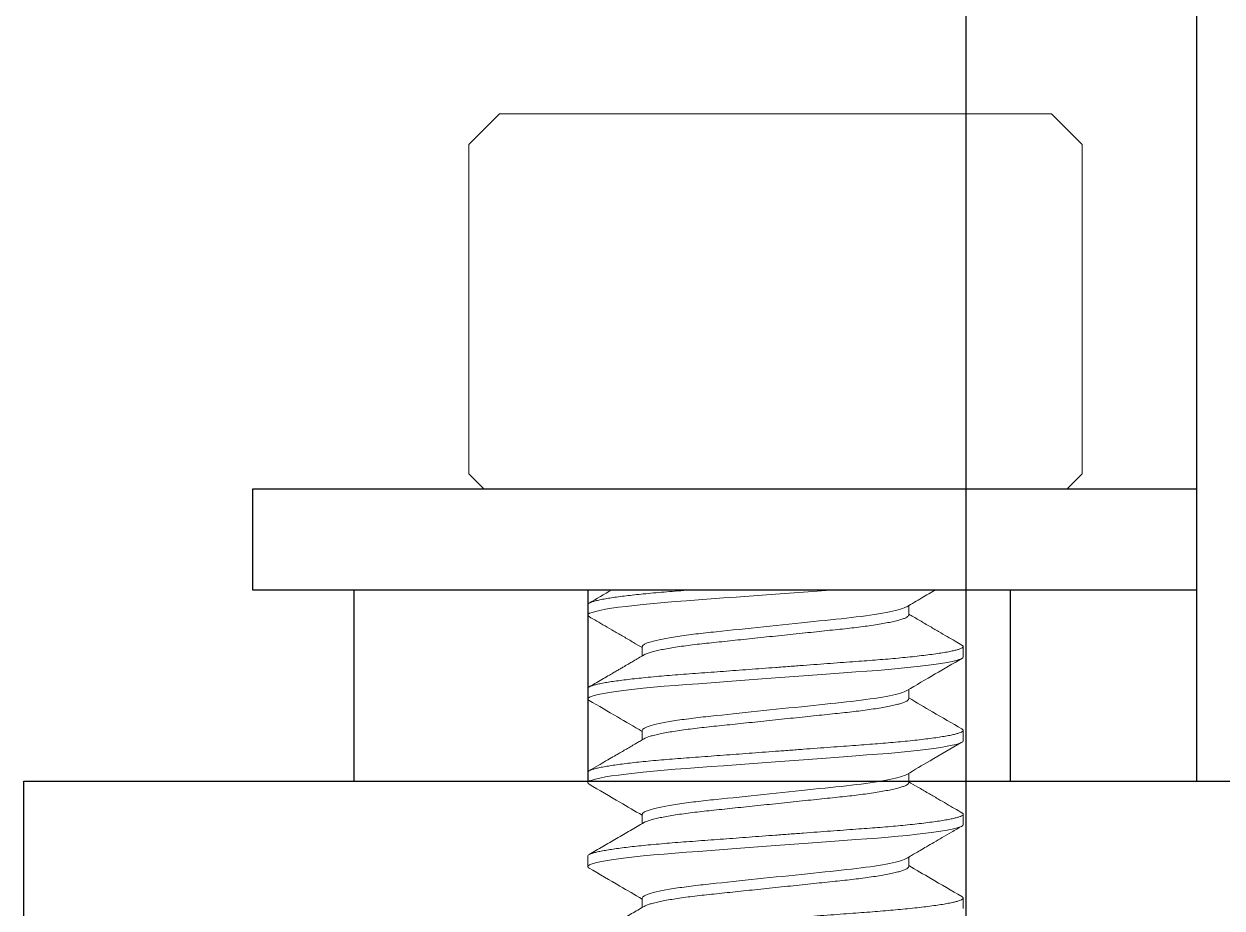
# Model space of a CAD drawing. Header units: inches. Extents: x 1.3 to 19.8, y 1.7 to 13.
# Drawn here: x 12.7005 to 13.058, y 10.5093 to 10.7729 of the extents above; entities that cross this region are included whole.
import ezdxf

# ---------------------------------------------------------------- set-up
doc = ezdxf.new("R2010")
doc.units = ezdxf.units.IN
doc.header["$MEASUREMENT"] = 0
doc.linetypes.add('SLD-Solid', pattern=[0])
for name, color, linetype in [('45-1523-1', 80, 'Continuous'), ('Fastener', 134, 'Continuous'), ('Solenoid', 6, 'Continuous')]:
    doc.layers.add(name, color=color, linetype=linetype)

msp = doc.modelspace()

# ---------------------------------------------------------------- linework, layer by layer
at = {"layer": '45-1523-1'}
msp.add_line((12.98154, 11.00217), (12.98154, 3.25217), dxfattribs=at)
at = {"layer": 'Fastener', "linetype": 'SLD-Solid', "lineweight": 15}
for p, q in [((12.8424, 10.74617), (12.83325, 10.73702)), ((12.8424, 10.74617), (12.92475, 10.74617)), ((12.92475, 10.74617), (13.0071, 10.74617)), ((13.01625, 10.73702), (13.0071, 10.74617)), ((12.83325, 10.73702), (12.83325, 10.63874)), ((13.01625, 10.63874), (13.01625, 10.73702)), ((12.83325, 10.63874), (12.83783, 10.63417)), ((13.01168, 10.63417), (13.01625, 10.63874)), ((12.92475, 10.63417), (12.83783, 10.63417)), ((13.01168, 10.63417), (12.92475, 10.63417)), ((12.86875, 10.59979), (12.86875, 10.59667)), ((12.96451, 10.59667), (12.96451, 10.59948)), ((12.88499, 10.58729), (12.88499, 10.58447)), ((12.98075, 10.58417), (12.98075, 10.58729)), ((12.86875, 10.57479), (12.86875, 10.57167)), ((12.96451, 10.57167), (12.96451, 10.57448)), ((12.88499, 10.56229), (12.88499, 10.55947)), ((12.98075, 10.55917), (12.98075, 10.56229)), ((12.86875, 10.54979), (12.86875, 10.54667)), ((12.96451, 10.54667), (12.96451, 10.54948)), ((12.88499, 10.53729), (12.88499, 10.53447)), ((12.98075, 10.53417), (12.98075, 10.53729)), ((12.86875, 10.52479), (12.86875, 10.52167)), ((12.96451, 10.52167), (12.96451, 10.52449)), ((12.88499, 10.51229), (12.88499, 10.50947)), ((12.98075, 10.50917), (12.98075, 10.51229))]:
    msp.add_line(p, q, dxfattribs=at)
at = {"layer": 'Fastener'}
for p, q in [((13.05046, 10.63417), (12.76875, 10.63417)), ((12.76875, 10.63417), (12.76875, 10.60417)), ((12.76875, 10.60417), (13.05046, 10.60417))]:
    msp.add_line(p, q, dxfattribs=at)
at = {"layer": 'Fastener', "linetype": 'SLD-Solid', "lineweight": 15, "flags": 128}
for points in [[(12.86916, 10.59623), (12.86887, 10.59642), (12.86875, 10.59667), (12.86889, 10.59692), (12.86932, 10.5972), (12.87004, 10.59748), (12.87107, 10.59778), (12.8724, 10.59808), (12.87403, 10.59839), (12.87584, 10.59869), (12.87789, 10.59898), (12.88017, 10.59927), (12.88266, 10.59956), (12.88533, 10.59985), (12.88835, 10.60014), (12.89153, 10.60042), (12.89482, 10.60069), (12.89822, 10.60094), (12.9018, 10.60121), (12.90554, 10.60149), (12.90922, 10.60176), (12.913, 10.60204), (12.91687, 10.60233), (12.92079, 10.60262), (12.92475, 10.60292), (12.92895, 10.60323), (12.93311, 10.60354), (12.9372, 10.60384), (12.94119, 10.60414), (12.94155, 10.60417)], [(12.86916, 10.57123), (12.86887, 10.57142), (12.86875, 10.57167), (12.86889, 10.57192), (12.86932, 10.5722), (12.87004, 10.57248), (12.87107, 10.57278), (12.8724, 10.57308), (12.87403, 10.57339), (12.87584, 10.57369), (12.87789, 10.57398), (12.88017, 10.57427), (12.88266, 10.57456), (12.88533, 10.57485), (12.88835, 10.57514), (12.89153, 10.57542), (12.89482, 10.57569), (12.89822, 10.57594), (12.9018, 10.57621), (12.90554, 10.57649), (12.90922, 10.57676), (12.913, 10.57704), (12.91687, 10.57733), (12.92079, 10.57762), (12.92475, 10.57792), (12.92895, 10.57823), (12.93311, 10.57854), (12.9372, 10.57884), (12.94119, 10.57914), (12.94504, 10.57943), (12.94874, 10.5797), (12.95207, 10.57995), (12.95525, 10.58019), (12.95834, 10.58044), (12.96132, 10.58071), (12.96417, 10.58099), (12.967, 10.58129), (12.96962, 10.58159), (12.972, 10.5819), (12.97412, 10.58222), (12.97596, 10.58253), (12.97751, 10.58283), (12.97869, 10.58312), (12.9796, 10.5834), (12.98025, 10.58366), (12.98063, 10.58392), (12.98075, 10.58417), (12.98075, 10.58417)], [(12.86916, 10.54623), (12.86887, 10.54642), (12.86875, 10.54667), (12.86889, 10.54692), (12.86932, 10.5472), (12.87004, 10.54748), (12.87107, 10.54778), (12.8724, 10.54808), (12.87403, 10.54839), (12.87584, 10.54869), (12.87789, 10.54898), (12.88017, 10.54927), (12.88266, 10.54956), (12.88533, 10.54985), (12.88835, 10.55014), (12.89153, 10.55042), (12.89482, 10.55069), (12.89822, 10.55094), (12.9018, 10.55121), (12.90554, 10.55149), (12.90922, 10.55176), (12.913, 10.55204), (12.91687, 10.55233), (12.92079, 10.55262), (12.92475, 10.55292), (12.92895, 10.55323), (12.93311, 10.55354), (12.9372, 10.55384), (12.94119, 10.55414), (12.94504, 10.55443), (12.94874, 10.5547), (12.95207, 10.55495), (12.95525, 10.55519), (12.95834, 10.55544), (12.96132, 10.55571), (12.96417, 10.55599), (12.967, 10.55629), (12.96962, 10.55659), (12.972, 10.5569), (12.97412, 10.55722), (12.97596, 10.55753), (12.97751, 10.55783), (12.97869, 10.55812), (12.9796, 10.5584), (12.98025, 10.55866), (12.98063, 10.55892), (12.98075, 10.55917), (12.98075, 10.55917)], [(12.86916, 10.52123), (12.86887, 10.52142), (12.86875, 10.52167), (12.86889, 10.52192), (12.86932, 10.5222), (12.87004, 10.52248), (12.87107, 10.52278), (12.8724, 10.52308), (12.87403, 10.52339), (12.87584, 10.52369), (12.87789, 10.52398), (12.88017, 10.52427), (12.88266, 10.52456), (12.88533, 10.52485), (12.88835, 10.52514), (12.89153, 10.52542), (12.89482, 10.52569), (12.89822, 10.52594), (12.9018, 10.52621), (12.90554, 10.52649), (12.90922, 10.52676), (12.913, 10.52704), (12.91687, 10.52733), (12.92079, 10.52762), (12.92475, 10.52792), (12.92895, 10.52823), (12.93311, 10.52854), (12.9372, 10.52884), (12.94119, 10.52914), (12.94504, 10.52943), (12.94874, 10.5297), (12.95207, 10.52995), (12.95525, 10.53019), (12.95834, 10.53044), (12.96132, 10.53071), (12.96417, 10.53099), (12.967, 10.53129), (12.96962, 10.53159), (12.972, 10.5319), (12.97412, 10.53222), (12.97596, 10.53253), (12.97751, 10.53283), (12.97869, 10.53312), (12.9796, 10.5334), (12.98025, 10.53366), (12.98063, 10.53392), (12.98075, 10.53417), (12.98075, 10.53417)]]:
    msp.add_lwpolyline(points, dxfattribs=at)
at = {"layer": 'Fastener', "linetype": 'SLD-Solid', "lineweight": 15}
for points, knots in [([(12.86875, 10.59979), (12.86878, 10.59988), (12.86883, 10.60005), (12.86927, 10.60032), (12.87, 10.60061), (12.87103, 10.6009), (12.87236, 10.60121), (12.87396, 10.60151), (12.8758, 10.60181), (12.87785, 10.60211), (12.88013, 10.6024), (12.88261, 10.60269), (12.88535, 10.60298), (12.88831, 10.60326), (12.89148, 10.60354), (12.89478, 10.60381), (12.8975, 10.60401), (12.89911, 10.60413), (12.89955, 10.60417)], [0, 0, 0, 0, 0.021662, 0.0436855, 0.0660212, 0.0886149, 0.1114084, 0.1343402, 0.1560315, 0.1777344, 0.1993942, 0.2209568, 0.2423695, 0.2648595, 0.2870678, 0.3089421, 0.33051, 0.3387077, 0.3387077, 0.3387077, 0.3387077]), ([(12.96395, 10.59916), (12.96545, 10.60003), (12.9683, 10.6017), (12.97116, 10.60337), (12.97253, 10.60417)], [0, 0, 0, 0, 0.2735344, 0.5226997, 0.5226997, 0.5226997, 0.5226997]), ([(12.88499, 10.58729), (12.88499, 10.58772), (12.88585, 10.58821), (12.88945, 10.58925), (12.89218, 10.58979), (12.89725, 10.59055), (12.89909, 10.59079), (12.90296, 10.59126), (12.90496, 10.59147), (12.91138, 10.59214), (12.91624, 10.59265), (12.92625, 10.5937), (12.93137, 10.59423), (12.94082, 10.59522), (12.94502, 10.59563), (12.95272, 10.59657), (12.95616, 10.59709), (12.96137, 10.59815), (12.96313, 10.59868), (12.96395, 10.59916)], [0, 0, 0, 0, 0.125, 0.125, 0.25, 0.25, 0.3125, 0.3125, 0.375, 0.375, 0.5, 0.5, 0.625, 0.625, 0.75, 0.75, 0.875, 0.875, 1, 1, 1, 1]), ([(12.86914, 10.59623), (12.86991, 10.59578), (12.8715, 10.59485), (12.87398, 10.59341), (12.87663, 10.59187), (12.87945, 10.59022), (12.88226, 10.58858), (12.88412, 10.58749), (12.88499, 10.58698)], [0, 0, 0, 0, 0.145434, 0.301781, 0.469006, 0.647064, 0.835911, 1, 1, 1, 1]), ([(12.88555, 10.5848), (12.88556, 10.5848), (12.88571, 10.58492), (12.88629, 10.58516), (12.88732, 10.58552), (12.88869, 10.58589), (12.89032, 10.58626), (12.89222, 10.58663), (12.89436, 10.58699), (12.89673, 10.58735), (12.8993, 10.58769), (12.90204, 10.58803), (12.90492, 10.58834), (12.90793, 10.58865), (12.91109, 10.58898), (12.91438, 10.58933), (12.91777, 10.58968), (12.92124, 10.59005), (12.92477, 10.59042), (12.92832, 10.59079), (12.93185, 10.59116), (12.9353, 10.59152), (12.93862, 10.59187), (12.94177, 10.5922), (12.94474, 10.59251), (12.94756, 10.59282), (12.95024, 10.59314), (12.9528, 10.59349), (12.95518, 10.59385), (12.95735, 10.59422), (12.95927, 10.59459), (12.96091, 10.59497), (12.96225, 10.59533), (12.96328, 10.59569), (12.96399, 10.59603), (12.96443, 10.59636), (12.96449, 10.59656), (12.96451, 10.59667)], [0, 0, 0, 0, 0.0011037, 0.0306617, 0.060576, 0.0907305, 0.1204632, 0.1501923, 0.1797998, 0.2091707, 0.2387189, 0.2678013, 0.2963216, 0.3248703, 0.3539772, 0.3830139, 0.4123936, 0.4420065, 0.4717374, 0.5020078, 0.5321537, 0.5620535, 0.5915919, 0.620662, 0.6486647, 0.6767023, 0.7052794, 0.7343041, 0.7642111, 0.7943614, 0.8246333, 0.8549021, 0.8850435, 0.9144055, 0.9434181, 0.9719801, 1, 1, 1, 1]), ([(12.98036, 10.58773), (12.97969, 10.58812), (12.97824, 10.58896), (12.97594, 10.5903), (12.97334, 10.59181), (12.97046, 10.59349), (12.96749, 10.59523), (12.96547, 10.59641), (12.96451, 10.59697)], [0, 0, 0, 0, 0.127459, 0.273038, 0.43669, 0.618357, 0.817973, 1, 1, 1, 1]), ([(12.86875, 10.57479), (12.86878, 10.57488), (12.86883, 10.57505), (12.86927, 10.57532), (12.87, 10.57561), (12.87103, 10.5759), (12.87236, 10.57621), (12.87396, 10.57651), (12.8758, 10.57681), (12.87785, 10.57711), (12.88013, 10.5774), (12.88261, 10.57769), (12.88535, 10.57798), (12.88831, 10.57826), (12.89148, 10.57854), (12.89478, 10.57881), (12.89821, 10.57907), (12.9018, 10.57933), (12.90547, 10.57961), (12.90922, 10.57988), (12.913, 10.58017), (12.91687, 10.58045), (12.92079, 10.58075), (12.92483, 10.58105), (12.92895, 10.58135), (12.93311, 10.58166), (12.9372, 10.58197), (12.94119, 10.58226), (12.94504, 10.58255), (12.94868, 10.58282), (12.95208, 10.58307), (12.95529, 10.58331), (12.95838, 10.58357), (12.96136, 10.58383), (12.96427, 10.58412), (12.96705, 10.58441), (12.96967, 10.58472), (12.97205, 10.58503), (12.97417, 10.58534), (12.97601, 10.58565), (12.97753, 10.58595), (12.97873, 10.58624), (12.97964, 10.58652), (12.98029, 10.58679), (12.98067, 10.58705), (12.98079, 10.5873), (12.98069, 10.58752), (12.98043, 10.58767), (12.98033, 10.58773)], [0, 0, 0, 0, 0.021662, 0.043686, 0.066022, 0.088616, 0.11141, 0.134342, 0.156034, 0.177737, 0.199398, 0.220961, 0.242374, 0.264864, 0.287073, 0.308947, 0.330516, 0.352339, 0.374503, 0.395667, 0.417042, 0.438577, 0.460221, 0.48192, 0.504932, 0.527878, 0.550696, 0.573322, 0.595699, 0.61777, 0.638257, 0.658614, 0.679288, 0.700253, 0.721466, 0.744181, 0.767062, 0.790044, 0.813064, 0.836056, 0.858955, 0.880405, 0.901664, 0.922686, 0.943424, 0.963839, 0.985501, 1, 1, 1, 1]), ([(12.88555, 10.5848), (12.885, 10.58448), (12.88398, 10.58388), (12.88257, 10.58306), (12.88141, 10.58238), (12.88048, 10.58183), (12.87979, 10.58143), (12.87922, 10.5811), (12.87859, 10.58073), (12.87772, 10.58022), (12.87655, 10.57954), (12.8751, 10.5787), (12.87336, 10.57769), (12.87135, 10.57651), (12.86991, 10.57568), (12.86914, 10.57523)], [0, 0, 0, 0, 0.10074, 0.186625, 0.257628, 0.313728, 0.356495, 0.384119, 0.41754, 0.471645, 0.542917, 0.63137, 0.737019, 0.859887, 1, 1, 1, 1]), ([(12.96395, 10.57416), (12.96677, 10.5758), (12.97224, 10.579), (12.97771, 10.58219), (12.98036, 10.58373)], [0, 0, 0, 0, 0.515851, 1, 1, 1, 1]), ([(12.88499, 10.56229), (12.88499, 10.56272), (12.88585, 10.56321), (12.88945, 10.56425), (12.89218, 10.56479), (12.89725, 10.56555), (12.89909, 10.56579), (12.90296, 10.56626), (12.90496, 10.56647), (12.91138, 10.56714), (12.91624, 10.56765), (12.92624, 10.5687), (12.93137, 10.56923), (12.94082, 10.57022), (12.94502, 10.57063), (12.95272, 10.57157), (12.95616, 10.57209), (12.96137, 10.57315), (12.96313, 10.57368), (12.96395, 10.57416)], [0, 0, 0, 0, 0.125, 0.125, 0.25, 0.25, 0.3125, 0.3125, 0.375, 0.375, 0.5, 0.5, 0.625, 0.625, 0.75, 0.75, 0.875, 0.875, 1, 1, 1, 1]), ([(12.86914, 10.57123), (12.87196, 10.56959), (12.87725, 10.56651), (12.88253, 10.56342), (12.88499, 10.56198)], [0, 0, 0, 0, 0.533694, 1, 1, 1, 1]), ([(12.88556, 10.5598), (12.88556, 10.5598), (12.88571, 10.55992), (12.88629, 10.56016), (12.88732, 10.56052), (12.88869, 10.56089), (12.89032, 10.56126), (12.89222, 10.56163), (12.89436, 10.56199), (12.89673, 10.56235), (12.8993, 10.56269), (12.90204, 10.56303), (12.90492, 10.56334), (12.90793, 10.56365), (12.91109, 10.56398), (12.91438, 10.56433), (12.91777, 10.56468), (12.92124, 10.56505), (12.92477, 10.56542), (12.92832, 10.56579), (12.93185, 10.56616), (12.9353, 10.56652), (12.93862, 10.56687), (12.94177, 10.5672), (12.94474, 10.56751), (12.94756, 10.56782), (12.95024, 10.56814), (12.9528, 10.56849), (12.95518, 10.56885), (12.95735, 10.56922), (12.95927, 10.56959), (12.96091, 10.56997), (12.96225, 10.57033), (12.96328, 10.57069), (12.96399, 10.57103), (12.96443, 10.57136), (12.96449, 10.57156), (12.96451, 10.57167)], [0, 0, 0, 0, 0.0010211, 0.0305816, 0.0604983, 0.0906554, 0.1203905, 0.1501221, 0.179732, 0.2091053, 0.238656, 0.2677408, 0.2962634, 0.3248145, 0.3539238, 0.3829629, 0.412345, 0.4419604, 0.4716938, 0.5019667, 0.532115, 0.5620173, 0.5915582, 0.6206306, 0.6486357, 0.6766756, 0.705255, 0.7342821, 0.7641916, 0.7943444, 0.8246187, 0.8548902, 0.885034, 0.9143984, 0.9434134, 0.9719777, 1, 1, 1, 1]), ([(12.98036, 10.56273), (12.97746, 10.56442), (12.97217, 10.56749), (12.96689, 10.57058), (12.96451, 10.57197)], [0, 0, 0, 0, 0.549896, 1, 1, 1, 1]), ([(12.86875, 10.54979), (12.86878, 10.54988), (12.86883, 10.55005), (12.86927, 10.55032), (12.87, 10.55061), (12.87103, 10.5509), (12.87236, 10.55121), (12.87396, 10.55151), (12.8758, 10.55181), (12.87785, 10.55211), (12.88013, 10.5524), (12.88261, 10.55269), (12.88535, 10.55298), (12.88831, 10.55326), (12.89148, 10.55354), (12.89478, 10.55381), (12.89821, 10.55407), (12.9018, 10.55433), (12.90547, 10.55461), (12.90922, 10.55488), (12.913, 10.55517), (12.91687, 10.55545), (12.92079, 10.55575), (12.92483, 10.55605), (12.92895, 10.55635), (12.93311, 10.55666), (12.9372, 10.55697), (12.94119, 10.55726), (12.94504, 10.55755), (12.94868, 10.55782), (12.95208, 10.55807), (12.95529, 10.55831), (12.95838, 10.55857), (12.96136, 10.55883), (12.96427, 10.55912), (12.96705, 10.55941), (12.96967, 10.55972), (12.97205, 10.56003), (12.97417, 10.56034), (12.97601, 10.56065), (12.97753, 10.56095), (12.97873, 10.56124), (12.97964, 10.56152), (12.98029, 10.56179), (12.98067, 10.56205), (12.98079, 10.5623), (12.98069, 10.56252), (12.98043, 10.56267), (12.98033, 10.56273)], [0, 0, 0, 0, 0.021664, 0.043689, 0.066026, 0.088621, 0.111416, 0.13435, 0.156042, 0.177747, 0.199408, 0.220972, 0.242386, 0.264878, 0.287088, 0.308963, 0.330533, 0.352357, 0.374522, 0.395687, 0.417063, 0.4386, 0.460245, 0.481945, 0.504958, 0.527906, 0.550725, 0.573352, 0.59573, 0.617802, 0.63829, 0.658649, 0.679323, 0.700289, 0.721503, 0.74422, 0.767102, 0.790086, 0.813107, 0.8361, 0.859, 0.880451, 0.901711, 0.922734, 0.943473, 0.963889, 0.985553, 1, 1, 1, 1]), ([(12.88555, 10.5598), (12.88515, 10.55957), (12.88441, 10.55913), (12.88335, 10.55851), (12.88244, 10.55798), (12.88165, 10.55752), (12.88095, 10.55711), (12.88023, 10.55669), (12.87924, 10.55611), (12.8779, 10.55533), (12.87615, 10.55431), (12.87409, 10.55311), (12.87172, 10.55173), (12.87003, 10.55075), (12.86914, 10.55023)], [0, 0, 0, 0, 0.0726126, 0.1368827, 0.1927979, 0.2403477, 0.2796129, 0.3211904, 0.3723655, 0.4601493, 0.5667815, 0.6922831, 0.8366798, 1, 1, 1, 1]), ([(12.96395, 10.54916), (12.96626, 10.55051), (12.97172, 10.5537), (12.9772, 10.55689), (12.98036, 10.55873)], [0, 0, 0, 0, 0.422079, 1, 1, 1, 1]), ([(12.88499, 10.53729), (12.88499, 10.53772), (12.88585, 10.53821), (12.88945, 10.53924), (12.89218, 10.53979), (12.89725, 10.54055), (12.89909, 10.54079), (12.90296, 10.54126), (12.90496, 10.54147), (12.91137, 10.54214), (12.91623, 10.54265), (12.92624, 10.5437), (12.93137, 10.54423), (12.94082, 10.54522), (12.94502, 10.54563), (12.95272, 10.54657), (12.95616, 10.54709), (12.96137, 10.54815), (12.96313, 10.54868), (12.96395, 10.54916)], [0, 0, 0, 0, 0.125, 0.125, 0.25, 0.25, 0.3125, 0.3125, 0.375, 0.375, 0.5, 0.5, 0.625, 0.625, 0.75, 0.75, 0.875, 0.875, 1, 1, 1, 1]), ([(12.86914, 10.54623), (12.87222, 10.54444), (12.8775, 10.54136), (12.88278, 10.53827), (12.88499, 10.53698)], [0, 0, 0, 0, 0.58233, 1, 1, 1, 1]), ([(12.88555, 10.5348), (12.88556, 10.5348), (12.88571, 10.53492), (12.88629, 10.53516), (12.88732, 10.53552), (12.88869, 10.53589), (12.89032, 10.53626), (12.89222, 10.53663), (12.89436, 10.53699), (12.89673, 10.53735), (12.8993, 10.53769), (12.90204, 10.53803), (12.90492, 10.53834), (12.90793, 10.53865), (12.91109, 10.53898), (12.91438, 10.53933), (12.91777, 10.53968), (12.92124, 10.54005), (12.92477, 10.54042), (12.92832, 10.54079), (12.93185, 10.54116), (12.9353, 10.54152), (12.93862, 10.54187), (12.94177, 10.5422), (12.94474, 10.54251), (12.94756, 10.54282), (12.95024, 10.54314), (12.9528, 10.54349), (12.95518, 10.54385), (12.95735, 10.54422), (12.95927, 10.54459), (12.96091, 10.54497), (12.96225, 10.54533), (12.96328, 10.54569), (12.96399, 10.54603), (12.96443, 10.54636), (12.96449, 10.54656), (12.96451, 10.54667)], [0, 0, 0, 0, 0.001056, 0.030616, 0.060531, 0.090687, 0.120421, 0.150152, 0.179761, 0.209133, 0.238683, 0.267767, 0.296288, 0.324838, 0.353947, 0.382985, 0.412366, 0.44198, 0.471712, 0.501984, 0.532132, 0.562033, 0.591573, 0.620644, 0.648648, 0.676687, 0.705265, 0.734291, 0.7642, 0.794352, 0.824625, 0.854895, 0.885038, 0.914401, 0.943415, 0.971979, 1, 1, 1, 1]), ([(12.98036, 10.53773), (12.97964, 10.53815), (12.97812, 10.53903), (12.97573, 10.54043), (12.9731, 10.54195), (12.97025, 10.54362), (12.96736, 10.5453), (12.96542, 10.54644), (12.96451, 10.54697)], [0, 0, 0, 0, 0.1366309, 0.2877085, 0.4531892, 0.6330276, 0.827174, 1, 1, 1, 1]), ([(12.86875, 10.52479), (12.86878, 10.52488), (12.86883, 10.52505), (12.86927, 10.52532), (12.87, 10.52561), (12.87103, 10.5259), (12.87236, 10.52621), (12.87396, 10.52651), (12.8758, 10.52681), (12.87785, 10.52711), (12.88013, 10.5274), (12.88261, 10.52769), (12.88535, 10.52798), (12.88831, 10.52826), (12.89148, 10.52854), (12.89478, 10.52881), (12.89821, 10.52907), (12.9018, 10.52933), (12.90547, 10.52961), (12.90922, 10.52988), (12.913, 10.53017), (12.91687, 10.53045), (12.92079, 10.53075), (12.92483, 10.53105), (12.92895, 10.53135), (12.93311, 10.53166), (12.9372, 10.53197), (12.94119, 10.53226), (12.94504, 10.53255), (12.94868, 10.53282), (12.95208, 10.53307), (12.95529, 10.53331), (12.95838, 10.53357), (12.96136, 10.53383), (12.96427, 10.53412), (12.96705, 10.53441), (12.96967, 10.53472), (12.97205, 10.53503), (12.97417, 10.53534), (12.97601, 10.53565), (12.97753, 10.53595), (12.97873, 10.53624), (12.97964, 10.53652), (12.98029, 10.53679), (12.98067, 10.53705), (12.98079, 10.5373), (12.98069, 10.53752), (12.98043, 10.53767), (12.98033, 10.53773)], [0, 0, 0, 0, 0.021665, 0.043691, 0.06603, 0.088627, 0.111423, 0.134358, 0.156052, 0.177758, 0.199421, 0.220986, 0.242402, 0.264895, 0.287106, 0.308983, 0.330554, 0.35238, 0.374546, 0.395713, 0.41709, 0.438628, 0.460275, 0.481976, 0.504991, 0.52794, 0.55076, 0.573389, 0.595768, 0.617842, 0.638331, 0.658691, 0.679367, 0.700335, 0.72155, 0.744268, 0.767151, 0.790137, 0.813159, 0.836154, 0.859056, 0.880508, 0.901769, 0.922793, 0.943534, 0.963952, 0.985616, 1, 1, 1, 1]), ([(12.88555, 10.5348), (12.88419, 10.534), (12.88146, 10.5324), (12.87735, 10.53001), (12.87324, 10.52762), (12.8705, 10.52602), (12.86913, 10.52523)], [0, 0, 0, 0, 0.2495101, 0.4993295, 0.7494846, 1, 1, 1, 1]), ([(12.96395, 10.52416), (12.9643, 10.52436), (12.96509, 10.52482), (12.96642, 10.5256), (12.96803, 10.52655), (12.96994, 10.52766), (12.97214, 10.52894), (12.97462, 10.53039), (12.9774, 10.532), (12.97934, 10.53313), (12.98036, 10.53373)], [0, 0, 0, 0, 0.06359, 0.144676, 0.24328, 0.359424, 0.493133, 0.644442, 0.813383, 1, 1, 1, 1]), ([(12.88499, 10.51229), (12.88499, 10.51272), (12.88585, 10.51321), (12.88945, 10.51424), (12.89218, 10.51479), (12.89725, 10.51555), (12.89909, 10.51579), (12.90296, 10.51626), (12.90496, 10.51647), (12.91137, 10.51714), (12.91623, 10.51765), (12.92624, 10.5187), (12.93137, 10.51923), (12.94082, 10.52022), (12.94502, 10.52063), (12.95272, 10.52157), (12.95616, 10.52209), (12.96137, 10.52315), (12.96313, 10.52368), (12.96395, 10.52416)], [0, 0, 0, 0, 0.125, 0.125, 0.25, 0.25, 0.3125, 0.3125, 0.375, 0.375, 0.5, 0.5, 0.625, 0.625, 0.75, 0.75, 0.875, 0.875, 1, 1, 1, 1]), ([(12.86914, 10.52123), (12.87222, 10.51944), (12.8775, 10.51636), (12.88278, 10.51327), (12.88499, 10.51198)], [0, 0, 0, 0, 0.582331, 1, 1, 1, 1]), ([(12.88555, 10.5098), (12.88556, 10.5098), (12.88571, 10.50992), (12.88629, 10.51016), (12.88732, 10.51052), (12.88869, 10.51089), (12.89032, 10.51126), (12.89222, 10.51163), (12.89436, 10.51199), (12.89673, 10.51235), (12.8993, 10.51269), (12.90204, 10.51303), (12.90492, 10.51334), (12.90793, 10.51365), (12.91109, 10.51398), (12.91438, 10.51433), (12.91777, 10.51468), (12.92124, 10.51505), (12.92477, 10.51542), (12.92832, 10.51579), (12.93185, 10.51616), (12.9353, 10.51652), (12.93862, 10.51687), (12.94177, 10.5172), (12.94474, 10.51751), (12.94756, 10.51782), (12.95024, 10.51814), (12.9528, 10.51849), (12.95518, 10.51885), (12.95735, 10.51922), (12.95927, 10.51959), (12.96091, 10.51997), (12.96225, 10.52033), (12.96328, 10.52069), (12.96399, 10.52103), (12.96443, 10.52136), (12.96449, 10.52156), (12.96451, 10.52167)], [0, 0, 0, 0, 0.0013524, 0.0309032, 0.0608099, 0.090957, 0.1206823, 0.150404, 0.1800041, 0.2093676, 0.2389086, 0.2679837, 0.2964969, 0.3250385, 0.3541381, 0.3831676, 0.41254, 0.4421455, 0.471869, 0.5021319, 0.5322702, 0.5621626, 0.5916936, 0.6207565, 0.6487522, 0.6767829, 0.7053528, 0.7343703, 0.7642699, 0.7944126, 0.8246769, 0.8549383, 0.8850722, 0.9144268, 0.9434322, 0.971987, 1, 1, 1, 1]), ([(12.98036, 10.51273), (12.97728, 10.51452), (12.972, 10.51759), (12.96672, 10.52068), (12.96451, 10.52197)], [0, 0, 0, 0, 0.582232, 1, 1, 1, 1]), ([(12.86875, 10.49979), (12.86878, 10.49988), (12.86883, 10.50005), (12.86927, 10.50032), (12.87, 10.50061), (12.87103, 10.5009), (12.87236, 10.50121), (12.87396, 10.50151), (12.8758, 10.50181), (12.87785, 10.50211), (12.88013, 10.5024), (12.88261, 10.50269), (12.88535, 10.50298), (12.88831, 10.50326), (12.89148, 10.50354), (12.89478, 10.50381), (12.89821, 10.50407), (12.9018, 10.50433), (12.90547, 10.50461), (12.90922, 10.50488), (12.913, 10.50517), (12.91687, 10.50545), (12.92079, 10.50575), (12.92483, 10.50605), (12.92895, 10.50635), (12.93311, 10.50666), (12.9372, 10.50697), (12.94119, 10.50726), (12.94504, 10.50755), (12.94868, 10.50782), (12.95208, 10.50807), (12.95529, 10.50831), (12.95838, 10.50857), (12.96136, 10.50883), (12.96427, 10.50912), (12.96705, 10.50941), (12.96967, 10.50972), (12.97205, 10.51003), (12.97417, 10.51034), (12.97601, 10.51065), (12.97753, 10.51095), (12.97873, 10.51124), (12.97964, 10.51152), (12.98029, 10.51179), (12.98067, 10.51205), (12.98079, 10.5123), (12.98069, 10.51252), (12.98043, 10.51267), (12.98033, 10.51273)], [0, 0, 0, 0, 0.021663, 0.043688, 0.066026, 0.088621, 0.111416, 0.134349, 0.156042, 0.177746, 0.199408, 0.220972, 0.242386, 0.264877, 0.287087, 0.308963, 0.330532, 0.352356, 0.374521, 0.395687, 0.417062, 0.438599, 0.460244, 0.481944, 0.504957, 0.527905, 0.550723, 0.573351, 0.595728, 0.617801, 0.638289, 0.658647, 0.679322, 0.700288, 0.721502, 0.744218, 0.7671, 0.790084, 0.813105, 0.836098, 0.858998, 0.880449, 0.901709, 0.922732, 0.943471, 0.963887, 0.985551, 1, 1, 1, 1]), ([(12.88554, 10.5098), (12.88432, 10.50908), (12.88177, 10.50759), (12.87828, 10.50555), (12.87505, 10.50367), (12.87213, 10.50197), (12.87015, 10.50082), (12.86914, 10.50023)], [0, 0, 0, 0, 0.225404, 0.466834, 0.636951, 0.814603, 1, 1, 1, 1])]:
    msp.add_open_spline(points, degree=3, knots=knots, dxfattribs=at)
msp.add_open_spline([(12.8759, 10.60417), (12.87365, 10.60285), (12.87139, 10.60154), (12.86914, 10.60023)], degree=3, dxfattribs=at)
at = {"layer": 'Solenoid'}
for p, q in [((13.05046, 10.54717), (13.05046, 11.21717)), ((12.79904, 10.60417), (13.05046, 10.60417)), ((12.79904, 10.54717), (12.79904, 10.60417)), ((12.86884, 10.54717), (12.86884, 10.60417)), ((12.86884, 10.60417), (12.99484, 10.60417)), ((12.99484, 10.54717), (12.99484, 10.60417)), ((12.70054, 10.54717), (15.17254, 10.54717)), ((12.70054, 10.04717), (12.70054, 10.54717))]:
    msp.add_line(p, q, dxfattribs=at)

doc.saveas('drawing.dxf')
